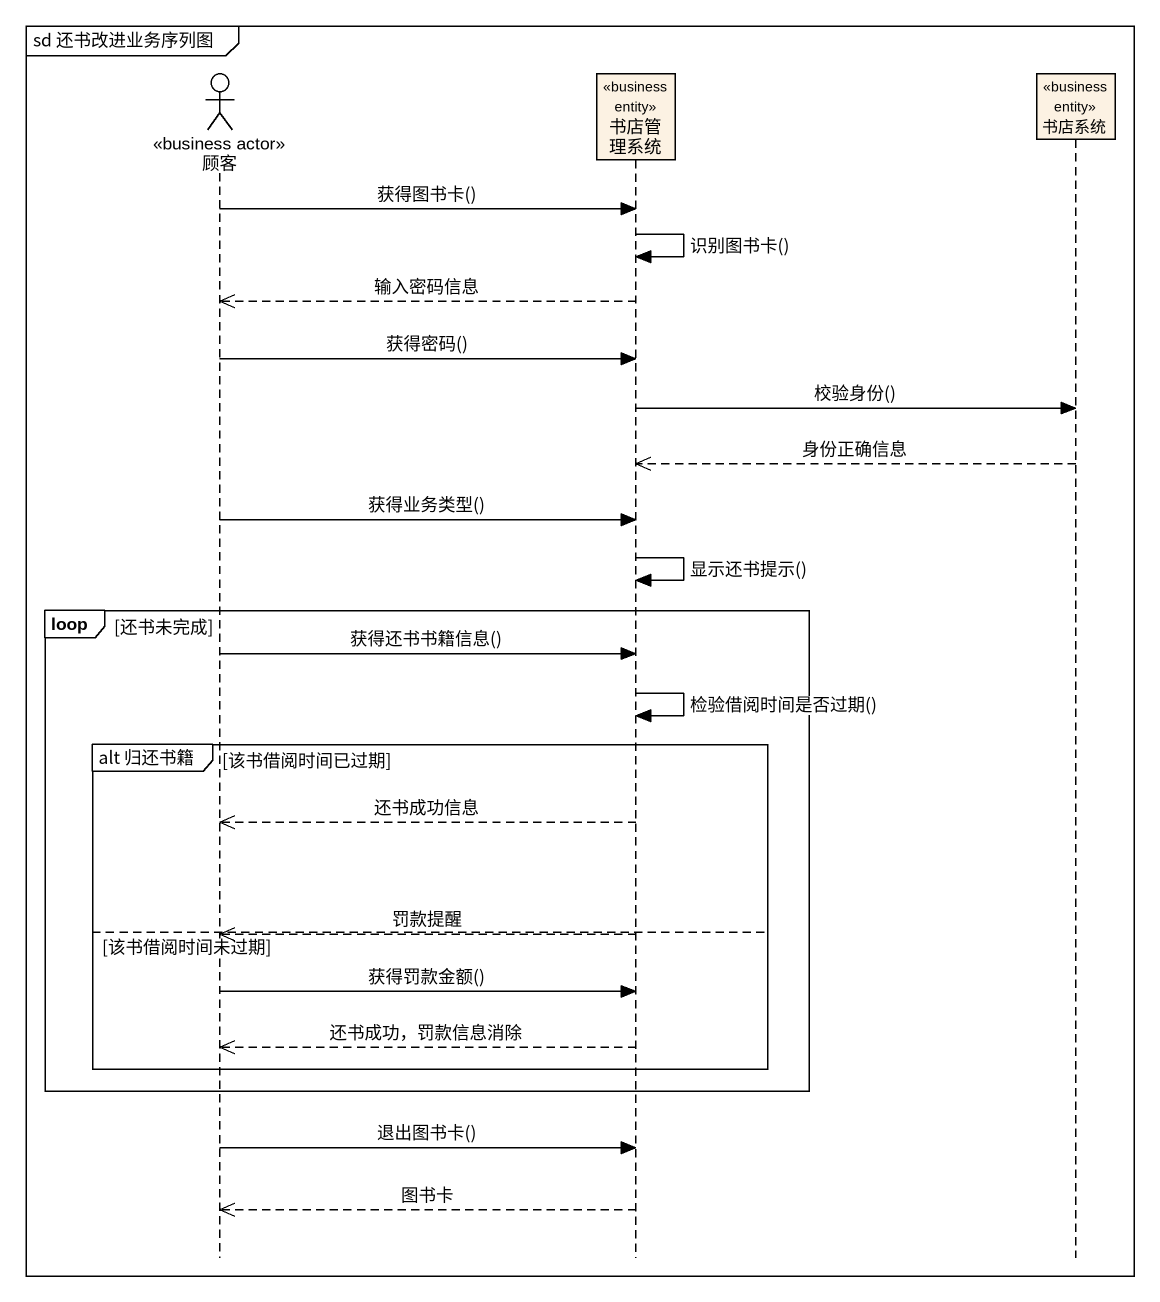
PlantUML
@startuml
mainframe sd 还书改进业务序列图
hide footbox
actor 顾客 <<business actor>>
participant 书店管理系统 <<business entity>>
participant 书店系统 <<business entity>>

顾客 -> 书店管理系统 : 获得图书卡()
书店管理系统 -> 书店管理系统 : 识别图书卡()
书店管理系统 -->> 顾客 : 输入密码信息
顾客 -> 书店管理系统 : 获得密码()
书店管理系统 -> 书店系统 : 校验身份()
书店系统 -->> 书店管理系统 : 身份正确信息
顾客 -> 书店管理系统 : 获得业务类型()
书店管理系统 -> 书店管理系统 : 显示还书提示()
loop 还书未完成
  顾客 -> 书店管理系统 : 获得还书书籍信息()
  书店管理系统 -> 书店管理系统 : 检验借阅时间是否过期()
  group alt 归还书籍 [该书借阅时间已过期]
    书店管理系统 -->> 顾客 : 还书成功信息
  else 该书借阅时间未过期
    书店管理系统 -->> 顾客 : 罚款提醒
    顾客 -> 书店管理系统 : 获得罚款金额()
    书店管理系统 -->> 顾客 : 还书成功，罚款信息消除
  end
end
顾客 -> 书店管理系统 : 退出图书卡()
书店管理系统 -->> 顾客 : 图书卡
@enduml
